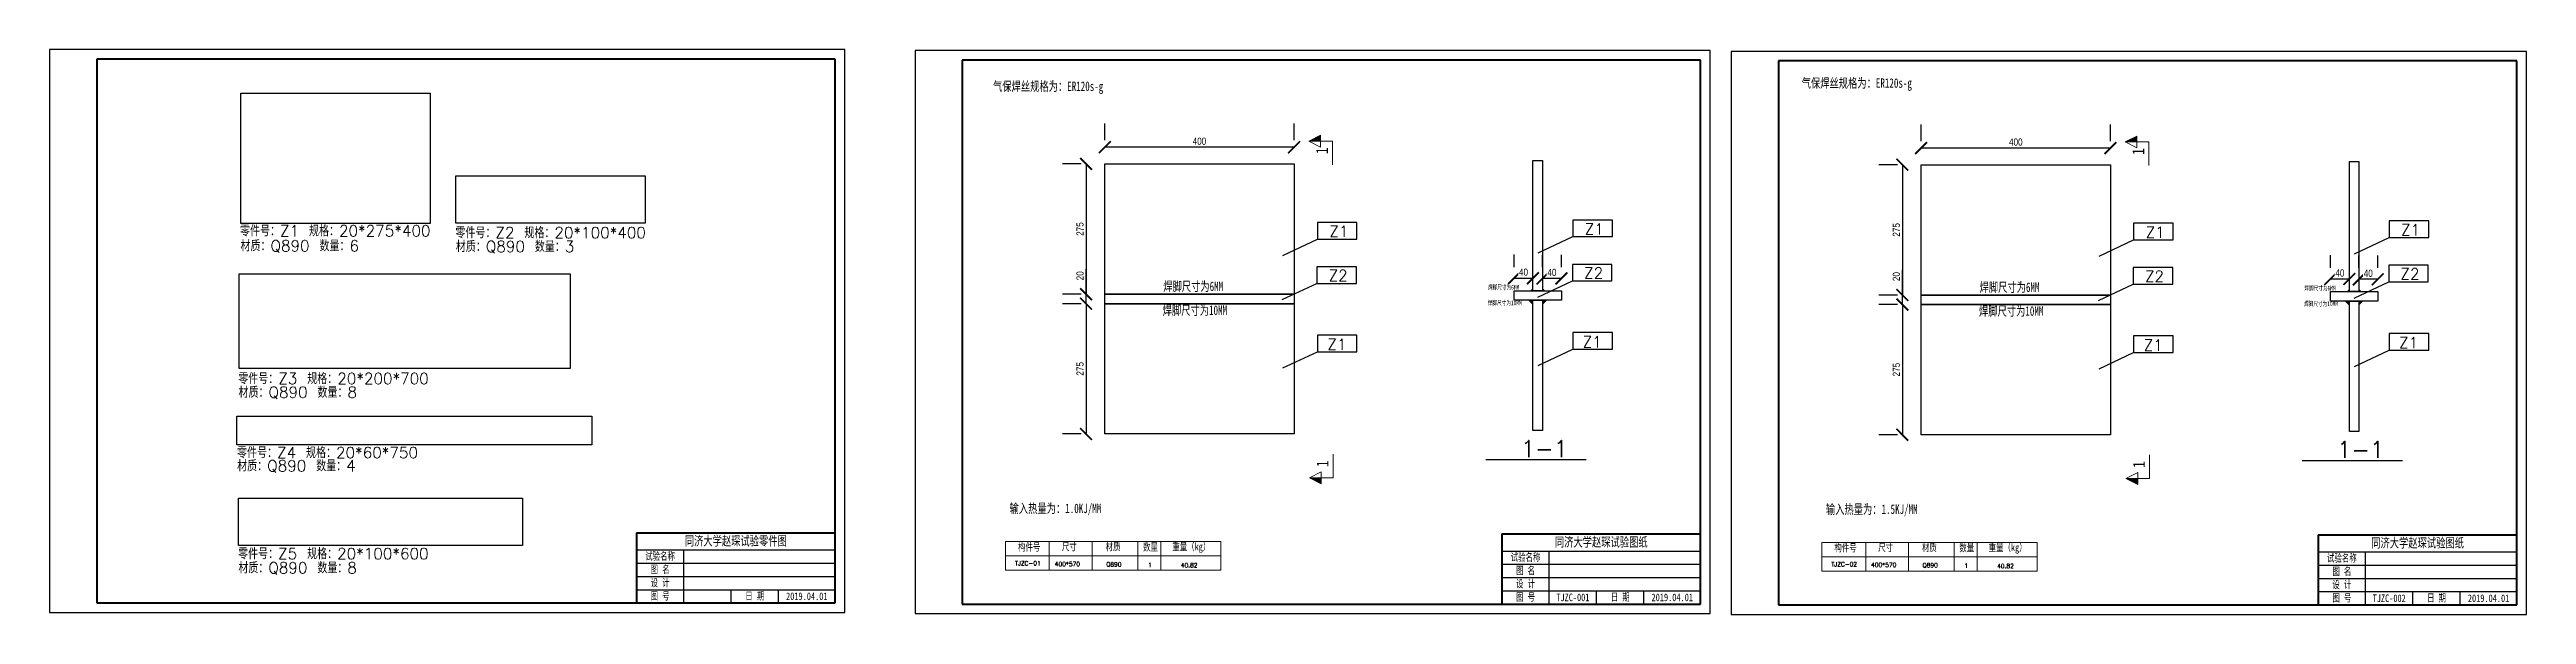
# Model space of a CAD drawing. Header units: millimetres. Extents: x 432021 to 740255325, y -4502358683 to 220992.
# Drawn here: x 432021 to 437255, y 219800 to 220992 of the extents above; entities that cross this region are included whole.
import ezdxf

# ---------------------------------------------------------------- set-up
doc = ezdxf.new("R2010")
doc.units = ezdxf.units.MM
doc.header["$PDMODE"] = 3
doc.linetypes.add('XKITLINE00', pattern=[0])
doc.layers.add('CONTOUR_OUTER', color=1, linetype='Continuous')
doc.layers.add('图框线', color=111, linetype='Continuous')
for name, color, linetype, lineweight in [('剖面', 1, 'Continuous', 0), ('总说明', 7, 'Continuous', 20), ('标注', 3, 'Continuous', 13)]:
    doc.layers.add(name, color=color, linetype=linetype, lineweight=lineweight)
doc.styles.add('Arial', font='arial.ttf')
doc.styles.add('Arial Narrow', font='ARIALN.TTF')
doc.styles.add('长仿宋5', font='', dxfattribs={"width": 0.7, "height": 100})
doc.styles.add('长仿宋5mm', font='simfang.ttf', dxfattribs={"width": 0.7, "height": 65})
doc.styles.add('黑体', font='simhei.ttf', dxfattribs={"height": 1})
doc.styles.get('长仿宋5').set_extended_font_data('FangSong_GB2312')
doc.dimstyles.get("Standard").update_dxf_attribs({"dimscale": 50, "dimtxt": 0.3, "dimasz": 0.5, "dimexe": 1, "dimexo": 1, "dimgap": 0.1, "dimtad": 1, "dimdec": 0, "dimzin": 0, "dimdsep": 46, "dimtxsty": 'Arial Narrow', "dimblk": 'ARCHTICK', "dimcen": 1, "dimclrt": 2, "dimadec": 0, "dimazin": 0, "dimtfac": 1, "dimtdec": 0, "dimtofl": 0, "dimtmove": 0, "dimatfit": 3, "dimldrblk": 'ARCHTICK', "dimfxl": 1, "dimtfill": 1, "dimtolj": 1, "dimtzin": 0, "dimarcsym": 1})

# ---------------------------------------------------------------- blocks, each defined once
blk = doc.blocks.new('A$C506E562D')
at = {"layer": 'CONTOUR_OUTER', "color": 4}
blk.add_line((0, 0), (73.2, 34.4), dxfattribs=at)
blk.add_lwpolyline([(73.2, 34.4), (156.7, 34.4), (156.7, 69.4), (73.2, 69.4)], close=True, dxfattribs=at)
blk = doc.blocks.new('A$C5B7B5DC4')
at = {"layer": '剖面'}
blk.add_hatch(color=6, dxfattribs=at).paths.add_polyline_path([(50, 0), (0, 25), (50, 25)], flags=17)
at = {"layer": '剖面', "color": 6, "linetype": 'XKITLINE00', "lineweight": 0}
for p, q in [((100, 25), (100, 125)), ((0, 25), (50, 50)), ((0, 25), (50, 0)), ((100, 25), (0, 25)), ((50, 0), (50, 50))]:
    blk.add_line(p, q, dxfattribs=at)
at = {"layer": '剖面', "color": 6, "style": '黑体', "width": 0.85}
blk.add_text('1', height=50, rotation=90, dxfattribs=at).set_placement((80, 70))
blk = doc.blocks.new('A$C2F5866FA')
at = {"layer": '剖面'}
blk.add_hatch(color=6, dxfattribs=at).paths.add_polyline_path([(50, 100), (0, 100), (50, 125)], flags=17)
at = {"layer": '剖面', "color": 6, "linetype": 'XKITLINE00', "lineweight": 0}
for p, q in [((0, 100), (50, 125)), ((50, 125), (50, 75)), ((50, 75), (0, 100)), ((100, 100), (0, 100)), ((100, 100), (100, 0))]:
    blk.add_line(p, q, dxfattribs=at)
at = {"layer": '剖面', "color": 6, "style": '黑体', "width": 0.85}
blk.add_text('1', height=50, rotation=90, dxfattribs=at).set_placement((81, 45))
blk = doc.blocks.new('_ArchTick')
at = {"color": 0, "linetype": 'ByBlock', "const_width": 0.15}
blk.add_lwpolyline([(-0.5, -0.5), (0.5, 0.5)], dxfattribs=at)
blk = doc.blocks.new('*D210')
at = {"layer": 'CONTOUR_OUTER', "color": 0, "lineweight": -2}
for p, q in [((434251, 220800.4), (434251, 220835.5)), ((434651, 220800.4), (434651, 220835.5)), ((434651, 220785.5), (434251, 220785.5))]:
    blk.add_line(p, q, dxfattribs=at)
at = {"layer": 'Defpoints', "color": 0}
for p in [(434251, 220785.5), (434251, 220750.4), (434651, 220750.4)]:
    blk.add_point(p, dxfattribs=at)
at = {"layer": 'CONTOUR_OUTER', "color": 0, "lineweight": -2, "xscale": 25, "yscale": 25, "zscale": 25, "rotation": 180}
blk.add_blockref('_ArchTick', (434251, 220785.5), dxfattribs=at)
at = {"layer": 'CONTOUR_OUTER', "color": 0, "lineweight": -2, "xscale": 25, "yscale": 25, "zscale": 25}
blk.add_blockref('_ArchTick', (434651, 220785.5), dxfattribs=at)
at = {"layer": 'CONTOUR_OUTER', "color": 2, "insert": (434451, 220798.2), "char_height": 15, "attachment_point": 5, "style": 'Arial Narrow', "bg_fill": 3, "box_fill_scale": 1.1, "bg_fill_color": 256, "bg_fill_true_color": 13158600, "bg_fill_transparency": 4929336}
blk.add_mtext('\\A1;400', dxfattribs=at)
blk = doc.blocks.new('*D212')
at = {"layer": 'CONTOUR_OUTER', "color": 0, "lineweight": -2}
for p, q in [((434211.4, 220475.4), (434211.4, 220528.2)), ((434201, 220475.4), (434161.4, 220475.4)), ((434201, 220455.4), (434161.4, 220455.4)), ((434211.4, 220455.4), (434211.4, 220475.4))]:
    blk.add_line(p, q, dxfattribs=at)
at = {"layer": 'Defpoints', "color": 0}
for p in [(434211.4, 220475.4), (434251, 220475.4), (434251, 220455.4)]:
    blk.add_point(p, dxfattribs=at)
at = {"layer": 'CONTOUR_OUTER', "color": 0, "lineweight": -2, "xscale": 25, "yscale": 25, "zscale": 25}
for p, rotation in [((434211.4, 220475.4), 90), ((434211.4, 220455.4), 270)]:
    blk.add_blockref('_ArchTick', p, dxfattribs=dict(at, rotation=rotation))
at = {"layer": 'CONTOUR_OUTER', "color": 2, "insert": (434198.7, 220514.3), "char_height": 15, "attachment_point": 5, "rotation": 90, "style": 'Arial Narrow', "bg_fill": 3, "box_fill_scale": 1.1, "bg_fill_color": 256, "bg_fill_true_color": 13158600, "bg_fill_transparency": 4924176}
blk.add_mtext('\\A1;20', dxfattribs=at)
blk = doc.blocks.new('*D213')
at = {"layer": 'CONTOUR_OUTER', "color": 0, "lineweight": -2}
for p, q in [((434201, 220455.4), (434161.4, 220455.4)), ((434211.4, 220455.4), (434211.4, 220180.4)), ((434201, 220180.4), (434161.4, 220180.4))]:
    blk.add_line(p, q, dxfattribs=at)
at = {"layer": 'Defpoints', "color": 0}
for p in [(434251, 220455.4), (434211.4, 220180.4), (434251, 220180.4)]:
    blk.add_point(p, dxfattribs=at)
at = {"layer": 'CONTOUR_OUTER', "color": 0, "lineweight": -2, "xscale": 25, "yscale": 25, "zscale": 25}
for p, rotation in [((434211.4, 220455.4), 90), ((434211.4, 220180.4), 270)]:
    blk.add_blockref('_ArchTick', p, dxfattribs=dict(at, rotation=rotation))
at = {"layer": 'CONTOUR_OUTER', "color": 2, "insert": (434198.7, 220317.9), "char_height": 15, "attachment_point": 5, "rotation": 90, "style": 'Arial Narrow', "bg_fill": 3, "box_fill_scale": 1.1, "bg_fill_color": 256, "bg_fill_true_color": 13158600, "bg_fill_transparency": 3636848}
blk.add_mtext('\\A1;275', dxfattribs=at)
blk = doc.blocks.new('*D215')
at = {"layer": 'CONTOUR_OUTER', "color": 0, "lineweight": -2}
for p, q in [((434201, 220750.4), (434161.4, 220750.4)), ((434211.4, 220750.4), (434211.4, 220475.4)), ((434201, 220475.4), (434161.4, 220475.4))]:
    blk.add_line(p, q, dxfattribs=at)
at = {"layer": 'Defpoints', "color": 0}
for p in [(434251, 220750.4), (434211.4, 220475.4), (434251, 220475.4)]:
    blk.add_point(p, dxfattribs=at)
at = {"layer": 'CONTOUR_OUTER', "color": 0, "lineweight": -2, "xscale": 25, "yscale": 25, "zscale": 25}
for p, rotation in [((434211.4, 220750.4), 90), ((434211.4, 220475.4), 270)]:
    blk.add_blockref('_ArchTick', p, dxfattribs=dict(at, rotation=rotation))
at = {"layer": 'CONTOUR_OUTER', "color": 2, "insert": (434198.7, 220612.9), "char_height": 15, "attachment_point": 5, "rotation": 90, "style": 'Arial Narrow', "bg_fill": 3, "box_fill_scale": 1.1, "bg_fill_color": 256, "bg_fill_true_color": 13158600, "bg_fill_transparency": 812976}
blk.add_mtext('\\A1;275', dxfattribs=at)
blk = doc.blocks.new('*D258')
at = {"layer": 'CONTOUR_OUTER', "color": 0, "lineweight": -2}
for p, q in [((435115.7, 220532.5), (435115.7, 220559.2)), ((435155.7, 220532.5), (435155.7, 220559.2)), ((435115.7, 220509.2), (435155.7, 220509.2))]:
    blk.add_line(p, q, dxfattribs=at)
at = {"layer": 'Defpoints', "color": 0}
for p in [(435115.7, 220482.5), (435155.7, 220482.5)]:
    blk.add_point(p, dxfattribs=at)
at = {"layer": 'CONTOUR_OUTER', "color": 0, "lineweight": -2, "xscale": 25, "yscale": 25, "zscale": 25, "rotation": 180}
blk.add_blockref('_ArchTick', (435115.7, 220509.2), dxfattribs=at)
at = {"layer": 'CONTOUR_OUTER', "color": 0, "lineweight": -2, "xscale": 25, "yscale": 25, "zscale": 25}
blk.add_blockref('_ArchTick', (435155.7, 220509.2), dxfattribs=at)
at = {"layer": 'CONTOUR_OUTER', "color": 2, "insert": (435135.7, 220521.9), "char_height": 15, "attachment_point": 5, "style": 'Arial Narrow', "bg_fill": 3, "box_fill_scale": 1.1, "bg_fill_color": 256, "bg_fill_true_color": 13158600, "bg_fill_transparency": 16045004}
blk.add_mtext('\\A1;40', dxfattribs=at)
at = {"layer": 'Defpoints', "color": 0}
blk.add_point((435155.7, 220509.2), dxfattribs=at)
blk = doc.blocks.new('*D259')
at = {"layer": 'CONTOUR_OUTER', "color": 0, "lineweight": -2}
for p, q in [((435175.7, 220532.5), (435175.7, 220558.5)), ((435215.7, 220532.5), (435215.7, 220558.5)), ((435215.7, 220508.5), (435175.7, 220508.5))]:
    blk.add_line(p, q, dxfattribs=at)
at = {"layer": 'Defpoints', "color": 0}
for p in [(435175.7, 220482.5), (435215.7, 220482.5)]:
    blk.add_point(p, dxfattribs=at)
at = {"layer": 'CONTOUR_OUTER', "color": 0, "lineweight": -2, "xscale": 25, "yscale": 25, "zscale": 25, "rotation": 180}
blk.add_blockref('_ArchTick', (435175.7, 220508.5), dxfattribs=at)
at = {"layer": 'CONTOUR_OUTER', "color": 0, "lineweight": -2, "xscale": 25, "yscale": 25, "zscale": 25}
blk.add_blockref('_ArchTick', (435215.7, 220508.5), dxfattribs=at)
at = {"layer": 'CONTOUR_OUTER', "color": 2, "insert": (435195.7, 220521.2), "char_height": 15, "attachment_point": 5, "style": 'Arial Narrow', "bg_fill": 3, "box_fill_scale": 1.1, "bg_fill_color": 256, "bg_fill_true_color": 13158600, "bg_fill_transparency": 0}
blk.add_mtext('\\A1;40', dxfattribs=at)
at = {"layer": 'Defpoints', "color": 0}
blk.add_point((435175.7, 220508.5), dxfattribs=at)
blk = doc.blocks.new('*D292')
at = {"layer": 'CONTOUR_OUTER', "color": 0, "lineweight": -2}
for p, q in [((435975.9, 220798.7), (435975.9, 220833.8)), ((436375.9, 220798.7), (436375.9, 220833.8)), ((436375.9, 220783.8), (435975.9, 220783.8))]:
    blk.add_line(p, q, dxfattribs=at)
at = {"layer": 'Defpoints', "color": 0}
for p in [(435975.9, 220783.8), (435975.9, 220748.7), (436375.9, 220748.7)]:
    blk.add_point(p, dxfattribs=at)
at = {"layer": 'CONTOUR_OUTER', "color": 0, "lineweight": -2, "xscale": 25, "yscale": 25, "zscale": 25, "rotation": 180}
blk.add_blockref('_ArchTick', (435975.9, 220783.8), dxfattribs=at)
at = {"layer": 'CONTOUR_OUTER', "color": 0, "lineweight": -2, "xscale": 25, "yscale": 25, "zscale": 25}
blk.add_blockref('_ArchTick', (436375.9, 220783.8), dxfattribs=at)
at = {"layer": 'CONTOUR_OUTER', "color": 2, "insert": (436175.9, 220796.4), "char_height": 15, "attachment_point": 5, "style": 'Arial Narrow', "bg_fill": 3, "box_fill_scale": 1.1, "bg_fill_color": 256, "bg_fill_true_color": 13158600, "bg_fill_transparency": 5297808}
blk.add_mtext('\\A1;400', dxfattribs=at)
blk = doc.blocks.new('*D293')
at = {"layer": 'CONTOUR_OUTER', "color": 0, "lineweight": -2}
for p, q in [((435936.2, 220473.7), (435936.2, 220526.5)), ((435925.9, 220473.7), (435886.2, 220473.7)), ((435925.9, 220453.7), (435886.2, 220453.7)), ((435936.2, 220453.7), (435936.2, 220473.7))]:
    blk.add_line(p, q, dxfattribs=at)
at = {"layer": 'Defpoints', "color": 0}
for p in [(435936.2, 220473.7), (435975.9, 220473.7), (435975.9, 220453.7)]:
    blk.add_point(p, dxfattribs=at)
at = {"layer": 'CONTOUR_OUTER', "color": 0, "lineweight": -2, "xscale": 25, "yscale": 25, "zscale": 25}
for p, rotation in [((435936.2, 220473.7), 90), ((435936.2, 220453.7), 270)]:
    blk.add_blockref('_ArchTick', p, dxfattribs=dict(at, rotation=rotation))
at = {"layer": 'CONTOUR_OUTER', "color": 2, "insert": (435923.5, 220512.6), "char_height": 15, "attachment_point": 5, "rotation": 90, "style": 'Arial Narrow', "bg_fill": 3, "box_fill_scale": 1.1, "bg_fill_color": 256, "bg_fill_true_color": 13158600, "bg_fill_transparency": 7032956}
blk.add_mtext('\\A1;20', dxfattribs=at)
blk = doc.blocks.new('*D294')
at = {"layer": 'CONTOUR_OUTER', "color": 0, "lineweight": -2}
for p, q in [((435925.9, 220453.7), (435886.2, 220453.7)), ((435936.2, 220453.7), (435936.2, 220178.7)), ((435925.9, 220178.7), (435886.2, 220178.7))]:
    blk.add_line(p, q, dxfattribs=at)
at = {"layer": 'Defpoints', "color": 0}
for p in [(435975.9, 220453.7), (435936.2, 220178.7), (435975.9, 220178.7)]:
    blk.add_point(p, dxfattribs=at)
at = {"layer": 'CONTOUR_OUTER', "color": 0, "lineweight": -2, "xscale": 25, "yscale": 25, "zscale": 25}
for p, rotation in [((435936.2, 220453.7), 90), ((435936.2, 220178.7), 270)]:
    blk.add_blockref('_ArchTick', p, dxfattribs=dict(at, rotation=rotation))
at = {"layer": 'CONTOUR_OUTER', "color": 2, "insert": (435923.5, 220316.2), "char_height": 15, "attachment_point": 5, "rotation": 90, "style": 'Arial Narrow', "bg_fill": 3, "box_fill_scale": 1.1, "bg_fill_color": 256, "bg_fill_true_color": 13158600, "bg_fill_transparency": 10626668}
blk.add_mtext('\\A1;275', dxfattribs=at)
blk = doc.blocks.new('*D291')
at = {"layer": 'CONTOUR_OUTER', "color": 0, "lineweight": -2}
for p, q in [((435925.9, 220748.7), (435886.2, 220748.7)), ((435936.2, 220748.7), (435936.2, 220473.7)), ((435925.9, 220473.7), (435886.2, 220473.7))]:
    blk.add_line(p, q, dxfattribs=at)
at = {"layer": 'Defpoints', "color": 0}
for p in [(435975.9, 220748.7), (435936.2, 220473.7), (435975.9, 220473.7)]:
    blk.add_point(p, dxfattribs=at)
at = {"layer": 'CONTOUR_OUTER', "color": 0, "lineweight": -2, "xscale": 25, "yscale": 25, "zscale": 25}
for p, rotation in [((435936.2, 220748.7), 90), ((435936.2, 220473.7), 270)]:
    blk.add_blockref('_ArchTick', p, dxfattribs=dict(at, rotation=rotation))
at = {"layer": 'CONTOUR_OUTER', "color": 2, "insert": (435923.5, 220611.2), "char_height": 15, "attachment_point": 5, "rotation": 90, "style": 'Arial Narrow', "bg_fill": 3, "box_fill_scale": 1.1, "bg_fill_color": 256, "bg_fill_true_color": 13158600, "bg_fill_transparency": 0}
blk.add_mtext('\\A1;275', dxfattribs=at)
blk = doc.blocks.new('*D295')
at = {"layer": 'CONTOUR_OUTER', "color": 0, "lineweight": -2}
for p, q in [((436840.6, 220530.8), (436840.6, 220557.5)), ((436880.6, 220530.8), (436880.6, 220557.5)), ((436840.6, 220507.5), (436880.6, 220507.5))]:
    blk.add_line(p, q, dxfattribs=at)
at = {"layer": 'Defpoints', "color": 0}
for p in [(436840.6, 220480.8), (436880.6, 220480.8)]:
    blk.add_point(p, dxfattribs=at)
at = {"layer": 'CONTOUR_OUTER', "color": 0, "lineweight": -2, "xscale": 25, "yscale": 25, "zscale": 25, "rotation": 180}
blk.add_blockref('_ArchTick', (436840.6, 220507.5), dxfattribs=at)
at = {"layer": 'CONTOUR_OUTER', "color": 0, "lineweight": -2, "xscale": 25, "yscale": 25, "zscale": 25}
blk.add_blockref('_ArchTick', (436880.6, 220507.5), dxfattribs=at)
at = {"layer": 'CONTOUR_OUTER', "color": 2, "insert": (436860.6, 220520.1), "char_height": 15, "attachment_point": 5, "style": 'Arial Narrow', "bg_fill": 3, "box_fill_scale": 1.1, "bg_fill_color": 256, "bg_fill_true_color": 13158600, "bg_fill_transparency": 10633356}
blk.add_mtext('\\A1;40', dxfattribs=at)
at = {"layer": 'Defpoints', "color": 0}
blk.add_point((436880.6, 220507.5), dxfattribs=at)
blk = doc.blocks.new('*D296')
at = {"layer": 'CONTOUR_OUTER', "color": 0, "lineweight": -2}
for p, q in [((436900.6, 220530.8), (436900.6, 220556.8)), ((436940.6, 220530.8), (436940.6, 220556.8)), ((436940.6, 220506.8), (436900.6, 220506.8))]:
    blk.add_line(p, q, dxfattribs=at)
at = {"layer": 'Defpoints', "color": 0}
for p in [(436900.6, 220480.8), (436940.6, 220480.8)]:
    blk.add_point(p, dxfattribs=at)
at = {"layer": 'CONTOUR_OUTER', "color": 0, "lineweight": -2, "xscale": 25, "yscale": 25, "zscale": 25, "rotation": 180}
blk.add_blockref('_ArchTick', (436900.6, 220506.8), dxfattribs=at)
at = {"layer": 'CONTOUR_OUTER', "color": 0, "lineweight": -2, "xscale": 25, "yscale": 25, "zscale": 25}
blk.add_blockref('_ArchTick', (436940.6, 220506.8), dxfattribs=at)
at = {"layer": 'CONTOUR_OUTER', "color": 2, "insert": (436920.6, 220519.4), "char_height": 15, "attachment_point": 5, "style": 'Arial Narrow', "bg_fill": 3, "box_fill_scale": 1.1, "bg_fill_color": 256, "bg_fill_true_color": 13158600, "bg_fill_transparency": 0}
blk.add_mtext('\\A1;40', dxfattribs=at)
at = {"layer": 'Defpoints', "color": 0}
blk.add_point((436900.6, 220506.8), dxfattribs=at)
blk = doc.blocks.new('A$C65252338')
at = {"color": 0, "lineweight": 50}
blk.add_line((1240, 168), (1660, 168), dxfattribs=at)
at = {"layer": '图框线', "color": 0}
for p, q in [((1680, 1188), (0, 1188)), ((0, 1188), (0, 0)), ((1680, 0), (1680, 1188)), ((0, 0), (1680, 0))]:
    blk.add_line(p, q, dxfattribs=at)
at = {"layer": '图框线', "color": 0, "lineweight": 100}
for p, q in [((1660, 1168), (100, 1168)), ((100, 1168), (100, 20)), ((1660, 20), (1660, 1168)), ((100, 20), (1660, 20))]:
    blk.add_line(p, q, dxfattribs=at)
at = {"layer": '图框线', "color": 0, "lineweight": 50, "ltscale": 5}
blk.add_line((1240, 168), (1240, 20), dxfattribs=at)
at = {"layer": '图框线', "color": 0, "ltscale": 5}
for p, q in [((1240, 132), (1660, 132)), ((1340, 20), (1340, 132)), ((1240, 104), (1660, 104)), ((1240, 76), (1660, 76)), ((1240, 48), (1660, 48)), ((1440, 20), (1440, 48)), ((1540, 20), (1540, 48))]:
    blk.add_line(p, q, dxfattribs=at)
at = {"color": 0, "attachment_point": 5}
for s, insert, char_height, width, style in [('{\\fSimSun|b0|i0|c134|p2;同济大学赵琛试验零件图}', (1450, 150), 20, 420, '长仿宋5'), ('试验名称', (1290, 118), 16, 100, '长仿宋5mm'), ('设 计', (1290, 62), 16, 100, '长仿宋5mm'), ('图 名', (1290, 90), 16, 100, '长仿宋5mm'), ('图 号', (1290, 34), 16, 100, '长仿宋5mm'), ('{\\fSimSun|b0|i0|c134|p2;日 期}', (1490, 34), 16, 100, '长仿宋5mm'), ('{\\fSimSun|b0|i0|c134|p2;2019.04.01}', (1600, 34), 16, 120, '长仿宋5mm')]:
    blk.add_mtext(s, dxfattribs=dict(at, insert=insert, char_height=char_height, width=width, style=style))

msp = doc.modelspace()

# ---------------------------------------------------------------- linework, layer by layer
at = {"color": 0, "lineweight": 50}
for p, q in [((435090, 219969.4), (435510, 219969.4)), ((436814.8, 219967.6), (437234.8, 219967.6))]:
    msp.add_line(p, q, dxfattribs=at)
at = {"layer": 'CONTOUR_OUTER', "color": 1}
for p, q in [((435055.9, 220126.4), (435267.8, 220126.4)), ((436780.7, 220124.6), (436992.6, 220124.6))]:
    msp.add_line(p, q, dxfattribs=at)
at = {"layer": 'CONTOUR_OUTER', "color": 3}
for points in [[(432425.8, 220899.7), (432825.8, 220899.7), (432825.8, 220624.7), (432425.8, 220624.7)], [(434251, 220750.4), (434651, 220750.4), (434651, 220475.4), (434251, 220475.4)], [(435155.7, 220757.5), (435175.7, 220757.5), (435175.7, 220482.5), (435155.7, 220482.5)], [(435975.9, 220748.7), (436375.9, 220748.7), (436375.9, 220473.7), (435975.9, 220473.7)], [(436880.6, 220755.8), (436900.6, 220755.8), (436900.6, 220480.8), (436880.6, 220480.8)], [(432879.7, 220725.4), (433279.7, 220725.4), (433279.7, 220625.4), (432879.7, 220625.4)], [(432421.7, 220518.5), (433121.7, 220518.5), (433121.7, 220318.5), (432421.7, 220318.5)], [(434251, 220475.4), (434651, 220475.4), (434651, 220455.4), (434251, 220455.4)], [(434251, 220455.4), (434651, 220455.4), (434651, 220180.4), (434251, 220180.4)], [(435115.7, 220482.5), (435215.7, 220482.5), (435215.7, 220462.5), (435115.7, 220462.5)], [(435155.7, 220462.5), (435175.7, 220462.5), (435175.7, 220187.5), (435155.7, 220187.5)], [(435975.9, 220473.7), (436375.9, 220473.7), (436375.9, 220453.7), (435975.9, 220453.7)], [(435975.9, 220453.7), (436375.9, 220453.7), (436375.9, 220178.7), (435975.9, 220178.7)], [(436840.6, 220480.8), (436940.6, 220480.8), (436940.6, 220460.8), (436840.6, 220460.8)], [(436880.6, 220460.8), (436900.6, 220460.8), (436900.6, 220185.8), (436880.6, 220185.8)], [(432417.1, 220217.7), (433167.1, 220217.7), (433167.1, 220157.7), (432417.1, 220157.7)], [(432420.5, 220044.8), (433020.5, 220044.8), (433020.5, 219944.8), (432420.5, 219944.8)]]:
    msp.add_lwpolyline(points, close=True, dxfattribs=at)
at = {"layer": '图框线', "color": 0}
for p, q in [((435530, 220989.4), (433850, 220989.4)), ((433850, 220989.4), (433850, 219801.4)), ((435530, 219801.4), (435530, 220989.4)), ((437254.8, 220987.6), (435574.8, 220987.6)), ((435574.8, 220987.6), (435574.8, 219799.6)), ((437254.8, 219799.6), (437254.8, 220987.6)), ((433850, 219801.4), (435530, 219801.4)), ((435574.8, 219799.6), (437254.8, 219799.6))]:
    msp.add_line(p, q, dxfattribs=at)
at = {"layer": '图框线', "color": 0, "lineweight": 100}
for p, q in [((435510, 220969.4), (433950, 220969.4)), ((433950, 220969.4), (433950, 219821.4)), ((435510, 219821.4), (435510, 220969.4)), ((437234.8, 220967.6), (435674.8, 220967.6)), ((435674.8, 220967.6), (435674.8, 219819.6)), ((437234.8, 219819.6), (437234.8, 220967.6)), ((433950, 219821.4), (435510, 219821.4)), ((435674.8, 219819.6), (437234.8, 219819.6))]:
    msp.add_line(p, q, dxfattribs=at)
at = {"layer": '图框线', "color": 0, "lineweight": 50, "ltscale": 5}
for p, q in [((435090, 219969.4), (435090, 219821.4)), ((436814.8, 219967.6), (436814.8, 219819.6))]:
    msp.add_line(p, q, dxfattribs=at)
at = {"layer": '图框线', "color": 0, "ltscale": 5}
for p, q in [((435090, 219933.4), (435510, 219933.4)), ((435190, 219821.4), (435190, 219933.4)), ((436814.8, 219931.6), (437234.8, 219931.6)), ((436914.8, 219819.6), (436914.8, 219931.6)), ((435090, 219905.4), (435510, 219905.4)), ((435090, 219877.4), (435510, 219877.4)), ((436814.8, 219903.6), (437234.8, 219903.6)), ((436814.8, 219875.6), (437234.8, 219875.6)), ((435090, 219849.4), (435510, 219849.4)), ((435290, 219821.4), (435290, 219849.4)), ((435390, 219821.4), (435390, 219849.4)), ((436814.8, 219847.6), (437234.8, 219847.6)), ((437014.8, 219819.6), (437014.8, 219847.6)), ((437114.8, 219819.6), (437114.8, 219847.6))]:
    msp.add_line(p, q, dxfattribs=at)
at = {"layer": '总说明', "color": 7}
for p, q in [((434040.9, 219953.4), (434496.5, 219953.4)), ((434040.9, 219923.1), (434496.5, 219923.1)), ((434040.9, 219923.1), (434496.5, 219923.1)), ((434040.9, 219923.1), (434496.5, 219923.1)), ((434130.7, 219923.1), (434496.5, 219923.1)), ((435765.7, 219951.6), (436221.3, 219951.6)), ((435765.7, 219921.4), (436221.3, 219921.4)), ((435765.7, 219921.4), (436221.3, 219921.4)), ((435765.7, 219921.4), (436221.3, 219921.4)), ((435855.6, 219921.4), (436221.3, 219921.4)), ((434040.9, 219892.8), (434496.5, 219892.8)), ((435765.7, 219891.1), (436221.3, 219891.1))]:
    msp.add_line(p, q, dxfattribs=at)
at = {"layer": '标注', "color": 0}
for p, q in [((434040.9, 219953.4), (434040.9, 219923.1)), ((434133.8, 219923.1), (434133.8, 219953.4)), ((434224, 219923.1), (434224, 219953.4)), ((434320.8, 219923.1), (434320.8, 219953.4)), ((434369.5, 219923.1), (434369.5, 219953.4)), ((434496.5, 219923.1), (434496.5, 219953.4)), ((435765.7, 219951.6), (435765.7, 219921.4)), ((435858.7, 219921.4), (435858.7, 219951.6)), ((435948.8, 219921.4), (435948.8, 219951.6)), ((436045.6, 219921.4), (436045.6, 219951.6)), ((436094.3, 219921.4), (436094.3, 219951.6)), ((436221.3, 219921.4), (436221.3, 219951.6))]:
    msp.add_line(p, q, dxfattribs=at)
for points in [[(434040.9, 219923.1), (434496.5, 219923.1), (434496.5, 219892.8), (434040.9, 219892.8)], [(434133.8, 219892.8), (434133.8, 219892.8), (434133.8, 219923.1), (434133.8, 219923.1)], [(434224, 219892.8), (434224, 219892.8), (434224, 219923.1), (434224, 219923.1)], [(434320.8, 219892.8), (434320.8, 219892.8), (434320.8, 219923.1), (434320.8, 219923.1)], [(434369.5, 219892.8), (434369.5, 219892.8), (434369.5, 219923.1), (434369.5, 219923.1)], [(435765.7, 219921.4), (436221.3, 219921.4), (436221.3, 219891.1), (435765.7, 219891.1)], [(435858.7, 219891.1), (435858.7, 219891.1), (435858.7, 219921.4), (435858.7, 219921.4)], [(435948.8, 219891.1), (435948.8, 219891.1), (435948.8, 219921.4), (435948.8, 219921.4)], [(436045.6, 219891.1), (436045.6, 219891.1), (436045.6, 219921.4), (436045.6, 219921.4)], [(436094.3, 219891.1), (436094.3, 219891.1), (436094.3, 219921.4), (436094.3, 219921.4)]]:
    msp.add_lwpolyline(points, close=True, dxfattribs=at)

# ---------------------------------------------------------------- block references
at = {"layer": 'CONTOUR_OUTER', "color": 0}
msp.add_blockref('A$C65252338', (432021.4, 219803.7), dxfattribs=at)
at = {"layer": 'CONTOUR_OUTER', "color": 1, "xscale": 0.5, "yscale": 0.5, "zscale": 0.5}
for name, p in [('A$C2F5866FA', (434681.8, 220748.5)), ('A$C2F5866FA', (436406.6, 220746.7)), ('A$C5B7B5DC4', (434683.5, 220075.5)), ('A$C5B7B5DC4', (436408.4, 220073.8))]:
    msp.add_blockref(name, p, dxfattribs=at)
at = {"layer": 'CONTOUR_OUTER', "color": 1}
for p in [(434626.9, 220557.3), (435166.8, 220562.5), (436351.7, 220555.6), (436891.6, 220560.7), (435165.9, 220469), (434626.1, 220463.9), (436350.9, 220462.1), (436890.7, 220467.3), (434626.9, 220319.7), (435166.8, 220324.9), (436351.7, 220318), (436891.6, 220323.1)]:
    msp.add_blockref('A$C506E562D', p, dxfattribs=at)

# ---------------------------------------------------------------- texts
at = {"color": 1, "char_height": 20, "width": 420, "attachment_point": 5, "style": '长仿宋5'}
for s, insert in [('{\\fSimSun|b0|i0|c134|p2;气保焊丝规格为：ER120s-g}', (434131.3, 220911)), ('{\\fSimSun|b0|i0|c134|p2;气保焊丝规格为：ER120s-g}', (435839.9, 220917.8)), ('{\\fSimSun|b0|i0|c134|p2;输入热量为：1.0KJ/MM}', (434146.7, 220021)), ('{\\fSimSun|b0|i0|c134|p2;输入热量为：1.5KJ/MM}', (435871.5, 220019.2))]:
    msp.add_mtext(s, dxfattribs=dict(at, insert=insert))
at = {"color": 4, "char_height": 20, "width": 420, "attachment_point": 5, "style": '长仿宋5'}
for s, insert in [('{\\fSimSun|b0|i0|c134|p2;焊脚尺寸为6MM}', (434437.8, 220490.9)), ('{\\fSimSun|b0|i0|c134|p2;焊脚尺寸为6MM}', (436162.6, 220489.1)), ('{\\fSimSun|b0|i0|c134|p2;焊脚尺寸为10MM}', (434441.3, 220440.5)), ('{\\fSimSun|b0|i0|c134|p2;焊脚尺寸为10MM}', (436166.1, 220438.8))]:
    msp.add_mtext(s, dxfattribs=dict(at, insert=insert))
at = {"color": 0, "attachment_point": 5}
for s, insert, char_height, width, style in [('{\\fSimSun|b0|i0|c134|p2;同济大学赵琛试验图纸}', (435300, 219951.4), 20, 420, '长仿宋5'), ('{\\fSimSun|b0|i0|c134|p2;同济大学赵琛试验图纸}', (437024.8, 219949.6), 20, 420, '长仿宋5'), ('试验名称', (435140, 219919.4), 16, 100, '长仿宋5mm'), ('试验名称', (436864.8, 219917.6), 16, 100, '长仿宋5mm'), ('设 计', (435140, 219863.4), 16, 100, '长仿宋5mm'), ('图 名', (435140, 219891.4), 16, 100, '长仿宋5mm'), ('设 计', (436864.8, 219861.6), 16, 100, '长仿宋5mm'), ('图 名', (436864.8, 219889.6), 16, 100, '长仿宋5mm'), ('图 号', (435140, 219835.4), 16, 100, '长仿宋5mm'), ('{\\fSimSun|b0|i0|c134|p2;日 期}', (435340, 219835.4), 16, 100, '长仿宋5mm'), ('{\\fSimSun|b0|i0|c134|p2;2019.04.01}', (435450, 219835.4), 16, 120, '长仿宋5mm'), ('图 号', (436864.8, 219833.6), 16, 100, '长仿宋5mm'), ('{\\fSimSun|b0|i0|c134|p2;日 期}', (437064.8, 219833.6), 16, 100, '长仿宋5mm'), ('{\\fSimSun|b0|i0|c134|p2;2019.04.01}', (437174.8, 219833.6), 16, 120, '长仿宋5mm')]:
    msp.add_mtext(s, dxfattribs=dict(at, insert=insert, char_height=char_height, width=width, style=style))
at = {"color": 7, "char_height": 16, "width": 100, "attachment_point": 5, "style": '长仿宋5mm'}
for s, insert in [('{\\fSimSun|b0|i0|c134|p2;TJZC-001}', (435240, 219835.4)), ('{\\fSimSun|b0|i0|c134|p2;TJZC-002}', (436964.8, 219833.6))]:
    msp.add_mtext(s, dxfattribs=dict(at, insert=insert))
at = {"layer": 'CONTOUR_OUTER', "color": 1, "attachment_point": 1, "style": 'Arial'}
for s, insert, char_height, width in [('{\\Ftxt,gbcbig|c134;零件号：Z1 规格：20*275*400}', (432423.8, 220621), 23.49, 8600.581), ('{\\Ftxt,gbcbig|c134;材质：Q890 数量：6}', (432424.8, 220589.3), 23.49, 8600.581), ('{\\Ftxt,gbcbig|c134;零件号：Z2 规格：20*100*400}', (432878.9, 220617), 23.49, 8600.581), ('{\\Ftxt,gbcbig|c134;Z1}', (434725.4, 220619.7), 23.49, 8600.581), ('{\\Ftxt,gbcbig|c134;Z1}', (435265.2, 220624.8), 23.49, 8600.581), ('{\\Ftxt,gbcbig|c134;Z1}', (436450.2, 220617.9), 23.49, 8600.581), ('{\\Ftxt,gbcbig|c134;Z1}', (436990, 220623.1), 23.49, 8600.581), ('{\\Ftxt,gbcbig|c134;材质：Q890 数量：3}', (432879.8, 220587.8), 23.49, 8600.581), ('{\\Ftxt,gbcbig|c134;Z2}', (434723.9, 220526.6), 23.49, 8600.581), ('{\\Ftxt,gbcbig|c134;Z2}', (435263.8, 220531.8), 23.49, 8600.581), ('{\\Ftxt,gbcbig|c134;Z2}', (436448.7, 220524.9), 23.49, 8600.581), ('{\\Ftxt,gbcbig|c134;Z2}', (436988.6, 220530), 23.49, 8600.581), ('{\\Ftxt,gbcbig|c134;Z1}', (434721.2, 220381.3), 23.49, 8600.581), ('{\\Ftxt,gbcbig|c134;Z1}', (435261.1, 220386.5), 23.49, 8600.581), ('{\\Ftxt,gbcbig|c134;Z1}', (436985.9, 220384.7), 23.49, 8600.581), ('{\\Ftxt,gbcbig|c134;Z1}', (436446.1, 220379.6), 23.49, 8600.581), ('{\\Ftxt,gbcbig|c134;零件号：Z3 规格：20*200*700}', (432420.1, 220309.1), 23.49, 8600.581), ('{\\Ftxt,gbcbig|c134;材质：Q890 数量：8}', (432420.6, 220280.2), 23.49, 8600.581), ('{\\Ftxt,gbcbig|c134;零件号：Z4 规格：20*60*750}', (432417.5, 220152.9), 23.49, 8600.581), ('{\\Ftxt,gbcbig|c134;材质：Q890 数量：4}', (432417.8, 220125), 23.49, 8600.581), ('{\\Ftxt,gbcbig|c134;1-1}', (435130, 220166.8), 35.235, 12900.871), ('{\\Ftxt,gbcbig|c134;1-1}', (436854.8, 220165.1), 35.235, 12900.871), ('{\\Ftxt,gbcbig|c134;零件号：Z5 规格：20*100*600}', (432419.8, 219939.6), 23.49, 8600.581), ('{\\Ftxt,gbcbig|c134;材质：Q890 数量：8}', (432420.3, 219909.7), 23.49, 8600.581), ('{\\Ftxt,gbcbig|c134;TJZC-01}', (434061.1, 219912), 9.161, 3354.227), ('{\\Ftxt,gbcbig|c134;400*570}', (434145.3, 219910.4), 9.161, 3354.227), ('{\\Ftxt,gbcbig|c134;Q890}', (434254.1, 219909.7), 9.161, 3354.227), ('{\\Ftxt,gbcbig|c134;1}', (434342.3, 219908.6), 9.161, 3354.227), ('{\\Ftxt,gbcbig|c134;40.82}', (434411.6, 219908), 9.161, 3354.227), ('{\\Ftxt,gbcbig|c134;TJZC-02}', (435785.9, 219910.2), 9.161, 3354.227), ('{\\Ftxt,gbcbig|c134;400*570}', (435870.1, 219908.7), 9.161, 3354.227), ('{\\Ftxt,gbcbig|c134;Q890}', (435978.9, 219907.9), 9.161, 3354.227), ('{\\Ftxt,gbcbig|c134;1}', (436067.1, 219906.9), 9.161, 3354.227), ('{\\Ftxt,gbcbig|c134;40.82}', (436136.4, 219906.3), 9.161, 3354.227)]:
    msp.add_mtext(s, dxfattribs=dict(at, insert=insert, char_height=char_height, width=width))
at = {"layer": '总说明', "color": 7, "char_height": 16, "width": 1110, "attachment_point": 1, "style": '长仿宋5mm'}
for s, insert in [('构件号', (434067.8, 219949.9)), ('尺寸', (434160.5, 219950.7)), ('材质', (434252.8, 219950.8)), ('数量', (434331.8, 219950)), ('重量（kg）', (434393.7, 219950.8)), ('构件号', (435792.6, 219948.1)), ('尺寸', (435885.3, 219949)), ('材质', (435977.6, 219949)), ('数量', (436056.6, 219948.3)), ('重量（kg）', (436118.5, 219949.1))]:
    msp.add_mtext(s, dxfattribs=dict(at, insert=insert))

# ---------------------------------------------------------------- next in the draw order: dimensions: what is measured, and where the dimension line sits
at = {"layer": 'CONTOUR_OUTER', "color": 1}
for base, p1, p2, picture, middle in [((434251, 220785.5), (434651, 220750.4), (434251, 220750.4), '*D210', (434451, 220798.2)), ((435975.9, 220783.8), (436375.9, 220748.7), (435975.9, 220748.7), '*D292', (436175.9, 220796.4)), ((435155.7, 220509.2), (435115.7, 220482.5), (435155.7, 220482.5), '*D258', (435135.7, 220521.9)), ((436880.6, 220507.5), (436840.6, 220480.8), (436880.6, 220480.8), '*D295', (436860.6, 220520.1))]:
    dim = msp.add_linear_dim(base=base, p1=p1, p2=p2, dimstyle='Standard', dxfattribs=at)
    dim.commit()
    dim.dimension.update_dxf_attribs({"geometry": picture, "text_midpoint": middle})
for base, p1, p2, picture, middle in [((434211.4, 220475.4), (434251, 220455.4), (434251, 220475.4), '*D212', (434198.7, 220514.3)), ((435936.2, 220473.7), (435975.9, 220453.7), (435975.9, 220473.7), '*D293', (435923.5, 220512.6))]:
    dim = msp.add_linear_dim(base=base, p1=p1, p2=p2, angle=90, dimstyle='Standard', dxfattribs=at)
    dim.commit()
    dim.dimension.update_dxf_attribs({"geometry": picture, "text_midpoint": middle})

# ---------------------------------------------------------------- next in the draw order: texts
at = {"color": 4, "char_height": 10, "width": 210, "attachment_point": 5, "style": '长仿宋5'}
for s, insert in [('{\\fSimSun|b0|i0|c134|p2;焊脚尺寸为6MM}', (435093.7, 220489.4)), ('{\\fSimSun|b0|i0|c134|p2;焊脚尺寸为6MM}', (436818.5, 220487.6)), ('{\\fSimSun|b0|i0|c134|p2;焊脚尺寸为10MM}', (435096.1, 220456.5)), ('{\\fSimSun|b0|i0|c134|p2;焊脚尺寸为10MM}', (436820.9, 220454.7))]:
    msp.add_mtext(s, dxfattribs=dict(at, insert=insert))

# ---------------------------------------------------------------- next in the draw order: dimensions: what is measured, and where the dimension line sits
at = {"layer": 'CONTOUR_OUTER', "color": 1}
for base, p1, p2, picture, middle in [((435175.7, 220508.5), (435215.7, 220482.5), (435175.7, 220482.5), '*D259', (435195.7, 220521.2)), ((436900.6, 220506.8), (436940.6, 220480.8), (436900.6, 220480.8), '*D296', (436920.6, 220519.4))]:
    dim = msp.add_linear_dim(base=base, p1=p1, p2=p2, dimstyle='Standard', dxfattribs=at)
    dim.commit()
    dim.dimension.update_dxf_attribs({"geometry": picture, "text_midpoint": middle})
for base, p1, p2, picture, middle in [((434211.4, 220180.4), (434251, 220455.4), (434251, 220180.4), '*D213', (434198.7, 220317.9)), ((435936.2, 220178.7), (435975.9, 220453.7), (435975.9, 220178.7), '*D294', (435923.5, 220316.2))]:
    dim = msp.add_linear_dim(base=base, p1=p1, p2=p2, angle=90, dimstyle='Standard', dxfattribs=at)
    dim.commit()
    dim.dimension.update_dxf_attribs({"geometry": picture, "text_midpoint": middle})

# ---------------------------------------------------------------- next in the draw order: hatches: boundary and pattern name
at = {"layer": 'CONTOUR_OUTER'}
for points in [[(435149.7, 220482.5), (435155.7, 220482.5), (435155.7, 220488.5)], [(435175.7, 220488.5), (435175.7, 220482.5), (435181.7, 220482.5)], [(436874.6, 220480.8), (436880.6, 220480.8), (436880.6, 220486.8)], [(436900.6, 220486.8), (436900.6, 220480.8), (436906.6, 220480.8)], [(435155.6, 220452.5), (435155.6, 220462.5), (435145.6, 220462.5)], [(435185.7, 220462.5), (435175.7, 220462.5), (435175.7, 220452.5)], [(436880.4, 220450.7), (436880.4, 220460.7), (436870.4, 220460.7)], [(436910.6, 220460.8), (436900.6, 220460.8), (436900.6, 220450.8)]]:
    msp.add_hatch(color=1, dxfattribs=at).paths.add_polyline_path(points)

# ---------------------------------------------------------------- next in the draw order: dimensions: what is measured, and where the dimension line sits
at = {"layer": 'CONTOUR_OUTER', "color": 1}
for base, p1, p2, picture, middle in [((434211.4, 220475.4), (434251, 220750.4), (434251, 220475.4), '*D215', (434198.7, 220612.9)), ((435936.2, 220473.7), (435975.9, 220748.7), (435975.9, 220473.7), '*D291', (435923.5, 220611.2))]:
    dim = msp.add_linear_dim(base=base, p1=p1, p2=p2, angle=90, dimstyle='Standard', dxfattribs=at)
    dim.commit()
    dim.dimension.update_dxf_attribs({"geometry": picture, "text_midpoint": middle})

doc.saveas('drawing.dxf')
